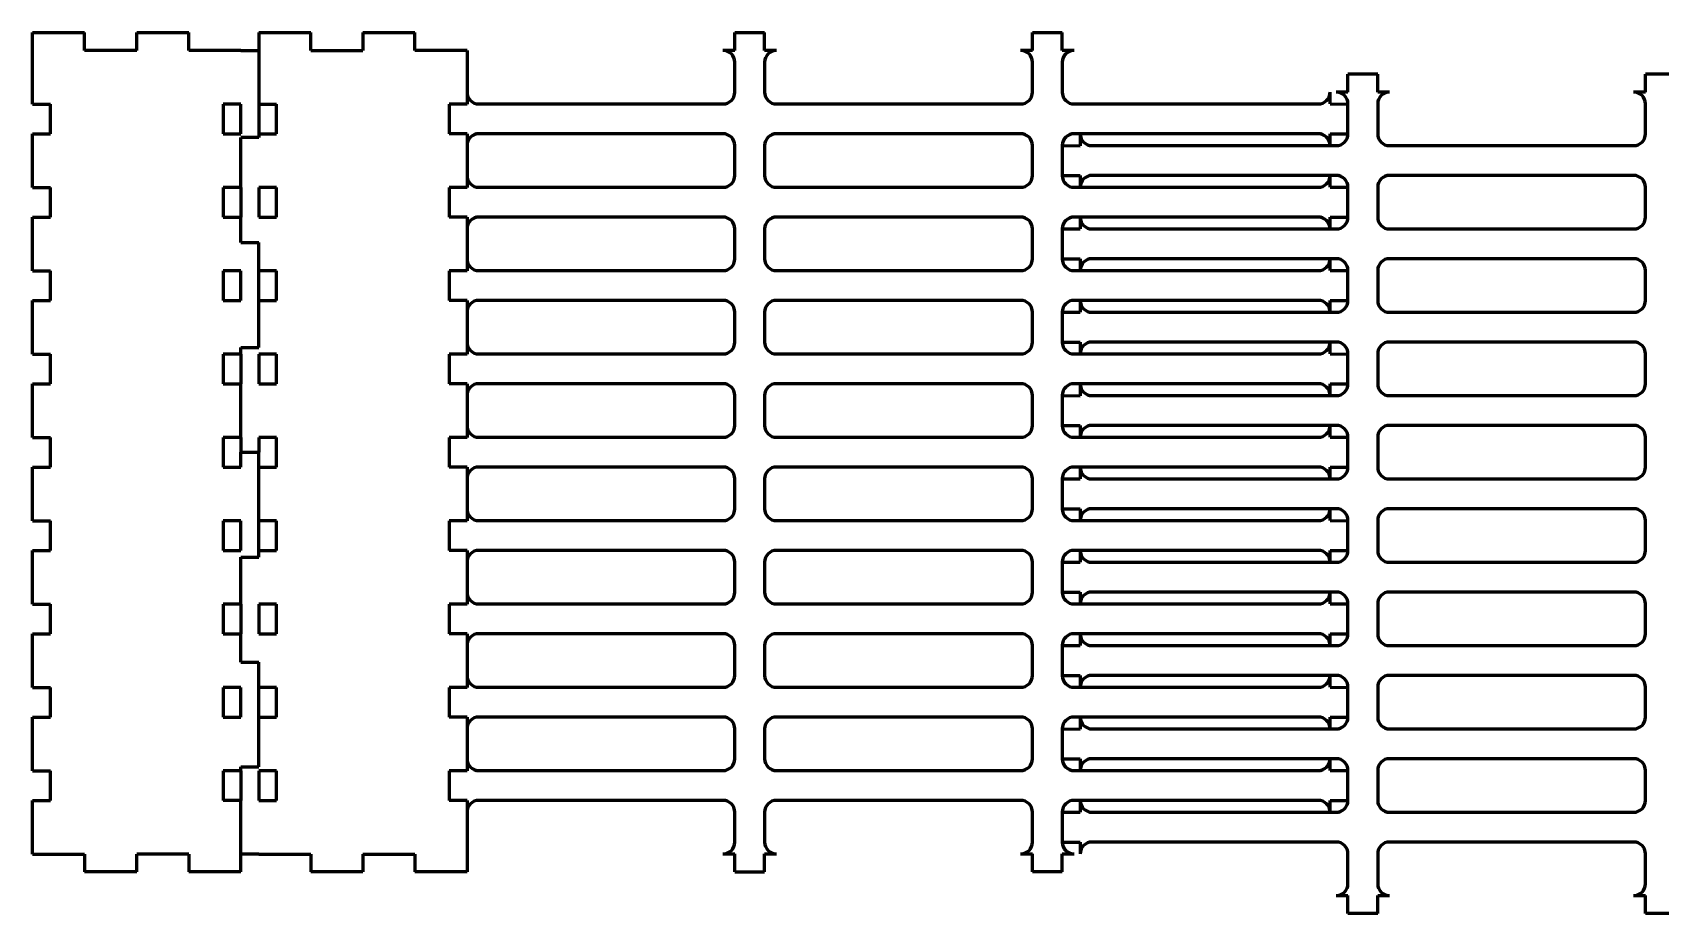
# Model space of a CAD drawing. Header units: millimetres. Extents: x -30 to 2296, y -1192 to 399.
# Drawn here: x 1226 to 1773, y -1185 to -889 of the extents above; entities that cross this region are included whole.
import ezdxf

# ---------------------------------------------------------------- set-up
doc = ezdxf.new("R2010")
doc.units = ezdxf.units.MM
doc.linetypes.add('K5LT_BASIC', pattern=[0])

msp = doc.modelspace()

# ---------------------------------------------------------------- linework, layer by layer
at = {"color": 143, "linetype": 'K5LT_BASIC', "lineweight": 60, "true_color": 0x33acca}
for p, q in [((1225.966, -889.53), (1243.466, -889.53)), ((1225.966, -913.53), (1225.966, -889.53)), ((1243.466, -895.53), (1243.466, -889.53)), ((1260.966, -895.53), (1260.966, -889.53)), ((1260.966, -889.53), (1278.466, -889.53)), ((1278.466, -895.53), (1278.466, -889.53)), ((1301.966, -889.53), (1319.466, -889.53)), ((1301.966, -889.53), (1301.966, -895.53)), ((1319.466, -895.53), (1319.466, -889.53)), ((1336.966, -889.53), (1354.466, -889.53)), ((1336.966, -889.53), (1336.966, -895.53)), ((1354.466, -895.53), (1354.466, -889.53)), ((1461.966, -895.496), (1461.966, -889.496)), ((1461.966, -889.496), (1471.966, -889.496)), ((1471.966, -895.496), (1471.966, -889.496)), ((1561.966, -895.496), (1561.966, -889.496)), ((1561.966, -889.496), (1571.966, -889.496)), ((1571.966, -895.496), (1571.966, -889.496)), ((1260.966, -895.53), (1243.466, -895.53)), ((1295.966, -895.53), (1278.466, -895.53)), ((1295.966, -895.53), (1301.966, -895.53)), ((1301.966, -895.53), (1301.966, -924.78)), ((1319.466, -895.53), (1336.966, -895.53)), ((1371.966, -895.53), (1354.466, -895.53)), ((1371.966, -895.53), (1371.966, -913.53)), ((1667.966, -909.496), (1667.966, -903.496)), ((1677.966, -903.496), (1667.966, -903.496)), ((1677.966, -909.496), (1677.966, -903.496)), ((1767.966, -909.496), (1767.966, -903.496)), ((1777.966, -903.496), (1767.966, -903.496)), ((1225.966, -913.53), (1231.966, -913.53)), ((1231.966, -923.53), (1231.966, -913.53)), ((1295.966, -913.53), (1289.966, -913.53)), ((1289.966, -913.53), (1289.966, -923.53)), ((1295.966, -923.53), (1295.966, -913.53)), ((1301.966, -913.53), (1307.966, -913.53)), ((1307.966, -923.53), (1307.966, -913.53)), ((1371.966, -913.53), (1365.966, -913.53)), ((1365.966, -913.53), (1365.966, -923.53)), ((1661.966, -913.496), (1667.966, -913.53)), ((1225.966, -923.53), (1231.966, -923.53)), ((1225.966, -941.53), (1225.966, -923.53)), ((1289.966, -923.53), (1295.966, -923.53)), ((1301.966, -923.53), (1307.966, -923.53)), ((1371.966, -923.53), (1365.966, -923.53)), ((1371.966, -923.53), (1371.966, -941.53)), ((1577.966, -923.496), (1577.966, -927.53)), ((1661.966, -923.496), (1667.966, -923.496)), ((1301.966, -924.78), (1295.966, -924.78)), ((1295.966, -941.53), (1295.966, -924.78)), ((1571.966, -927.496), (1577.966, -927.53)), ((1571.966, -937.496), (1577.966, -937.496)), ((1225.966, -941.53), (1231.966, -941.53)), ((1231.966, -951.53), (1231.966, -941.53)), ((1295.966, -941.53), (1289.966, -941.53)), ((1289.966, -941.53), (1289.966, -951.53)), ((1295.966, -941.53), (1295.966, -951.53)), ((1307.966, -941.53), (1301.966, -941.53)), ((1301.966, -941.53), (1301.966, -951.53)), ((1307.966, -951.53), (1307.966, -941.53)), ((1371.966, -941.53), (1365.966, -941.53)), ((1365.966, -941.53), (1365.966, -951.496)), ((1661.966, -941.496), (1667.966, -941.496)), ((1225.966, -951.53), (1231.966, -951.53)), ((1225.966, -969.53), (1225.966, -951.53)), ((1289.966, -951.53), (1295.966, -951.53)), ((1295.966, -960.03), (1295.966, -951.53)), ((1301.966, -951.53), (1307.966, -951.53)), ((1371.966, -951.53), (1365.966, -951.496)), ((1371.966, -951.53), (1371.966, -969.53)), ((1661.966, -951.496), (1667.966, -951.496)), ((1571.966, -955.496), (1577.966, -955.496)), ((1295.966, -960.03), (1301.966, -960.03)), ((1301.966, -995.28), (1301.966, -960.03)), ((1571.966, -965.496), (1577.966, -965.496)), ((1225.966, -969.53), (1231.966, -969.53)), ((1231.966, -979.53), (1231.966, -969.53)), ((1295.966, -969.53), (1289.966, -969.53)), ((1289.966, -969.53), (1289.966, -979.53)), ((1295.966, -979.53), (1295.966, -969.53)), ((1307.966, -969.53), (1301.966, -969.53)), ((1307.966, -979.53), (1307.966, -969.53)), ((1371.966, -969.53), (1365.966, -969.53)), ((1365.966, -969.53), (1365.966, -979.53)), ((1661.966, -969.496), (1667.966, -969.496)), ((1225.966, -979.53), (1231.966, -979.53)), ((1225.966, -997.53), (1225.966, -979.53)), ((1289.966, -979.53), (1295.966, -979.53)), ((1301.966, -979.53), (1307.966, -979.53)), ((1371.966, -979.53), (1365.966, -979.53)), ((1371.966, -979.53), (1371.966, -997.53)), ((1571.966, -983.496), (1577.966, -983.496)), ((1661.966, -979.496), (1667.966, -979.496)), ((1295.966, -995.28), (1301.966, -995.28)), ((1295.966, -997.53), (1295.966, -995.28)), ((1571.966, -993.496), (1577.966, -993.496)), ((1225.966, -997.53), (1231.966, -997.565)), ((1231.966, -1007.53), (1231.966, -997.565)), ((1295.966, -997.53), (1289.966, -997.53)), ((1289.966, -997.53), (1289.966, -1007.53)), ((1295.966, -997.53), (1295.966, -1007.53)), ((1307.966, -997.53), (1301.966, -997.53)), ((1301.966, -997.53), (1301.966, -1007.53)), ((1307.966, -1007.53), (1307.966, -997.53)), ((1371.966, -997.53), (1365.966, -997.53)), ((1365.966, -997.53), (1365.966, -1007.496)), ((1661.966, -997.496), (1667.966, -997.53)), ((1225.966, -1007.53), (1231.966, -1007.53)), ((1225.966, -1025.53), (1225.966, -1007.53)), ((1289.966, -1007.53), (1295.966, -1007.53)), ((1295.966, -1025.53), (1295.966, -1007.53)), ((1301.966, -1007.53), (1307.966, -1007.53)), ((1371.966, -1007.53), (1365.966, -1007.496)), ((1371.966, -1007.53), (1371.966, -1025.53)), ((1571.966, -1011.496), (1577.966, -1011.53)), ((1577.966, -1007.496), (1577.966, -1011.53)), ((1661.966, -1007.496), (1667.966, -1007.496)), ((1571.966, -1021.496), (1577.966, -1021.496)), ((1225.966, -1025.53), (1231.966, -1025.53)), ((1231.966, -1035.53), (1231.966, -1025.53)), ((1295.966, -1025.53), (1289.966, -1025.53)), ((1289.966, -1025.53), (1289.966, -1035.53)), ((1295.966, -1025.53), (1295.966, -1030.53)), ((1307.966, -1025.53), (1301.966, -1025.53)), ((1301.966, -1025.53), (1301.966, -1030.53)), ((1307.966, -1035.53), (1307.966, -1025.53)), ((1371.966, -1025.53), (1365.966, -1025.53)), ((1365.966, -1025.53), (1365.966, -1035.53)), ((1661.966, -1025.496), (1667.966, -1025.496)), ((1295.966, -1030.53), (1301.966, -1030.53)), ((1295.966, -1035.53), (1295.966, -1030.53)), ((1301.966, -1065.78), (1301.966, -1030.53)), ((1225.966, -1035.53), (1231.966, -1035.53)), ((1225.966, -1053.53), (1225.966, -1035.53)), ((1289.966, -1035.53), (1295.966, -1035.53)), ((1301.966, -1035.53), (1307.966, -1035.53)), ((1371.966, -1035.53), (1365.966, -1035.53)), ((1371.966, -1035.53), (1371.966, -1053.53)), ((1661.966, -1035.496), (1667.966, -1035.496)), ((1571.966, -1039.496), (1577.966, -1039.496)), ((1571.966, -1049.496), (1577.966, -1049.496)), ((1225.966, -1053.53), (1231.966, -1053.565)), ((1231.966, -1063.53), (1231.966, -1053.565)), ((1295.966, -1053.53), (1289.966, -1053.53)), ((1289.966, -1053.53), (1289.966, -1063.53)), ((1295.966, -1063.53), (1295.966, -1053.53)), ((1307.966, -1053.53), (1301.966, -1053.53)), ((1307.966, -1063.53), (1307.966, -1053.53)), ((1371.966, -1053.53), (1365.966, -1053.53)), ((1365.966, -1053.53), (1365.966, -1063.496)), ((1661.966, -1053.496), (1667.966, -1053.53)), ((1225.966, -1063.53), (1231.966, -1063.53)), ((1225.966, -1081.53), (1225.966, -1063.53)), ((1289.966, -1063.53), (1295.966, -1063.53)), ((1295.966, -1065.78), (1301.966, -1065.78)), ((1295.966, -1081.53), (1295.966, -1065.78)), ((1301.966, -1063.53), (1307.966, -1063.53)), ((1371.966, -1063.53), (1365.966, -1063.496)), ((1371.966, -1063.53), (1371.966, -1081.53)), ((1661.966, -1063.496), (1667.966, -1063.496)), ((1571.966, -1067.496), (1577.966, -1067.496)), ((1571.966, -1067.496), (1577.966, -1067.496)), ((1571.966, -1077.496), (1577.966, -1077.496)), ((1571.966, -1077.496), (1577.966, -1077.496)), ((1225.966, -1081.53), (1231.966, -1081.53)), ((1231.966, -1091.53), (1231.966, -1081.53)), ((1295.966, -1081.53), (1289.966, -1081.53)), ((1289.966, -1081.53), (1289.966, -1091.53)), ((1295.966, -1081.53), (1295.966, -1091.53)), ((1307.966, -1081.53), (1301.966, -1081.53)), ((1301.966, -1081.53), (1301.966, -1091.53)), ((1307.966, -1091.53), (1307.966, -1081.53)), ((1371.966, -1081.53), (1365.966, -1081.53)), ((1365.966, -1081.53), (1365.966, -1091.53)), ((1661.966, -1081.496), (1667.966, -1081.496)), ((1225.966, -1091.53), (1231.966, -1091.53)), ((1225.966, -1109.53), (1225.966, -1091.53)), ((1289.966, -1091.53), (1295.966, -1091.53)), ((1295.966, -1101.03), (1295.966, -1091.53)), ((1301.966, -1091.53), (1307.966, -1091.53)), ((1371.966, -1091.53), (1365.966, -1091.53)), ((1371.966, -1091.53), (1371.966, -1109.53)), ((1661.966, -1091.496), (1667.966, -1091.496)), ((1571.966, -1095.496), (1577.966, -1095.496)), ((1571.966, -1095.496), (1577.966, -1095.496)), ((1295.966, -1101.03), (1301.966, -1101.03)), ((1301.966, -1136.28), (1301.966, -1101.03)), ((1225.966, -1109.53), (1231.966, -1109.565)), ((1231.966, -1119.53), (1231.966, -1109.565)), ((1295.966, -1109.53), (1289.966, -1109.53)), ((1289.966, -1109.53), (1289.966, -1119.53)), ((1295.966, -1119.53), (1295.966, -1109.53)), ((1307.966, -1109.53), (1301.966, -1109.53)), ((1307.966, -1119.53), (1307.966, -1109.53)), ((1371.966, -1109.53), (1365.966, -1109.53)), ((1365.966, -1109.53), (1365.966, -1119.53)), ((1571.966, -1105.496), (1577.966, -1105.496)), ((1571.966, -1105.496), (1577.966, -1105.496)), ((1661.966, -1109.496), (1667.966, -1109.53)), ((1225.966, -1119.53), (1231.966, -1119.53)), ((1225.966, -1137.53), (1225.966, -1119.53)), ((1289.966, -1119.53), (1295.966, -1119.53)), ((1301.966, -1119.53), (1307.966, -1119.53)), ((1371.966, -1119.53), (1365.966, -1119.53)), ((1371.966, -1119.53), (1371.966, -1137.53)), ((1577.966, -1119.496), (1577.966, -1123.53)), ((1661.966, -1119.496), (1667.966, -1119.496)), ((1571.966, -1123.496), (1577.966, -1123.53)), ((1571.966, -1123.496), (1577.966, -1123.53)), ((1225.966, -1137.53), (1231.966, -1137.53)), ((1231.966, -1147.53), (1231.966, -1137.53)), ((1295.966, -1137.53), (1289.966, -1137.53)), ((1289.966, -1137.53), (1289.966, -1147.53)), ((1295.966, -1136.28), (1301.966, -1136.28)), ((1295.966, -1137.53), (1295.966, -1136.28)), ((1295.966, -1137.53), (1295.966, -1147.53)), ((1307.966, -1137.53), (1301.966, -1137.53)), ((1301.966, -1137.53), (1301.966, -1147.53)), ((1307.966, -1147.53), (1307.966, -1137.53)), ((1371.966, -1137.53), (1365.966, -1137.53)), ((1365.966, -1137.53), (1365.966, -1147.53)), ((1571.966, -1133.496), (1577.966, -1133.496)), ((1571.966, -1133.496), (1577.966, -1133.496)), ((1661.966, -1137.496), (1667.966, -1137.496)), ((1225.966, -1165.53), (1225.966, -1147.53)), ((1225.966, -1147.53), (1231.966, -1147.53)), ((1295.966, -1147.53), (1289.966, -1147.53)), ((1295.966, -1171.53), (1295.966, -1147.53)), ((1301.966, -1147.53), (1307.966, -1147.53)), ((1371.966, -1147.53), (1365.966, -1147.53)), ((1371.966, -1147.53), (1371.966, -1171.53)), ((1661.966, -1147.496), (1667.966, -1147.496)), ((1571.966, -1151.496), (1577.966, -1151.496)), ((1571.966, -1151.496), (1577.966, -1151.496)), ((1571.966, -1161.496), (1577.966, -1161.496)), ((1571.966, -1161.496), (1577.966, -1161.496)), ((1225.966, -1165.53), (1243.466, -1165.53)), ((1243.466, -1165.53), (1243.466, -1171.53)), ((1260.966, -1171.53), (1260.966, -1165.53)), ((1278.466, -1165.53), (1260.966, -1165.53)), ((1278.466, -1165.53), (1278.466, -1171.53)), ((1301.966, -1165.53), (1295.966, -1165.53)), ((1301.966, -1165.53), (1319.466, -1165.53)), ((1319.466, -1165.53), (1319.466, -1171.53)), ((1336.966, -1165.53), (1336.966, -1171.53)), ((1336.966, -1165.53), (1354.466, -1165.53)), ((1354.466, -1165.53), (1354.466, -1171.53)), ((1461.966, -1171.496), (1461.966, -1165.496)), ((1471.966, -1171.496), (1471.966, -1165.496)), ((1561.966, -1171.496), (1561.966, -1165.496)), ((1561.966, -1171.496), (1561.966, -1165.496)), ((1571.966, -1171.496), (1571.966, -1165.496)), ((1571.966, -1171.496), (1571.966, -1165.496)), ((1260.966, -1171.53), (1243.466, -1171.53)), ((1295.966, -1171.53), (1278.466, -1171.53)), ((1336.966, -1171.53), (1319.466, -1171.53)), ((1371.966, -1171.53), (1354.466, -1171.53)), ((1461.966, -1171.496), (1471.966, -1171.496)), ((1571.966, -1171.496), (1561.966, -1171.496)), ((1667.966, -1185.496), (1667.966, -1179.496)), ((1677.966, -1185.496), (1677.966, -1179.496)), ((1767.966, -1185.496), (1767.966, -1179.496)), ((1767.966, -1185.496), (1767.966, -1179.496)), ((1677.966, -1185.496), (1667.966, -1185.496)), ((1777.966, -1185.496), (1767.966, -1185.496))]:
    msp.add_line(p, q, dxfattribs=at)
for points in [[(1461.966, -895.496), (1457.966, -895.496)], [(1475.966, -895.496), (1471.966, -895.496)], [(1561.966, -895.496), (1557.966, -895.496)], [(1575.966, -895.496), (1571.966, -895.496)], [(1461.966, -909.496), (1461.966, -899.496)], [(1471.966, -899.496), (1471.966, -909.496)], [(1561.966, -909.496), (1561.966, -899.496)], [(1571.966, -899.496), (1571.966, -909.496)], [(1661.966, -913.496), (1661.966, -909.496)], [(1667.966, -909.496), (1663.966, -909.496)], [(1681.966, -909.496), (1677.966, -909.496)], [(1767.966, -909.496), (1763.966, -909.496)], [(1375.966, -913.496), (1457.966, -913.496)], [(1475.966, -913.496), (1557.966, -913.496)], [(1575.966, -913.496), (1657.966, -913.496)], [(1667.966, -923.496), (1667.966, -913.496)], [(1677.966, -913.496), (1677.966, -923.496)], [(1767.966, -923.496), (1767.966, -913.496)], [(1457.966, -923.496), (1375.966, -923.496)], [(1557.966, -923.496), (1475.966, -923.496)], [(1657.966, -923.496), (1575.966, -923.496)], [(1661.966, -927.496), (1661.966, -923.496)], [(1461.966, -937.496), (1461.966, -927.496)], [(1471.966, -927.496), (1471.966, -937.496)], [(1561.966, -937.496), (1561.966, -927.496)], [(1571.966, -927.496), (1571.966, -937.496)], [(1581.966, -927.496), (1663.966, -927.496)], [(1681.966, -927.496), (1763.966, -927.496)], [(1577.966, -937.496), (1577.966, -941.496)], [(1663.966, -937.496), (1581.966, -937.496)], [(1661.966, -941.496), (1661.966, -937.496)], [(1763.966, -937.496), (1681.966, -937.496)], [(1375.966, -941.496), (1457.966, -941.496)], [(1475.966, -941.496), (1557.966, -941.496)], [(1575.966, -941.496), (1657.966, -941.496)], [(1667.966, -951.496), (1667.966, -941.496)], [(1677.966, -941.496), (1677.966, -951.496)], [(1767.966, -951.496), (1767.966, -941.496)], [(1457.966, -951.496), (1375.966, -951.496)], [(1557.966, -951.496), (1475.966, -951.496)], [(1657.966, -951.496), (1575.966, -951.496)], [(1577.966, -951.496), (1577.966, -955.496)], [(1661.966, -955.496), (1661.966, -951.496)], [(1461.966, -965.496), (1461.966, -955.496)], [(1471.966, -955.496), (1471.966, -965.496)], [(1561.966, -965.496), (1561.966, -955.496)], [(1571.966, -955.496), (1571.966, -965.496)], [(1581.966, -955.496), (1663.966, -955.496)], [(1681.966, -955.496), (1763.966, -955.496)], [(1577.966, -965.496), (1577.966, -969.496)], [(1663.966, -965.496), (1581.966, -965.496)], [(1661.966, -969.496), (1661.966, -965.496)], [(1763.966, -965.496), (1681.966, -965.496)], [(1375.966, -969.496), (1457.966, -969.496)], [(1475.966, -969.496), (1557.966, -969.496)], [(1575.966, -969.496), (1657.966, -969.496)], [(1667.966, -979.496), (1667.966, -969.496)], [(1677.966, -969.496), (1677.966, -979.496)], [(1767.966, -979.496), (1767.966, -969.496)], [(1457.966, -979.496), (1375.966, -979.496)], [(1461.966, -993.496), (1461.966, -983.496)], [(1471.966, -983.496), (1471.966, -993.496)], [(1557.966, -979.496), (1475.966, -979.496)], [(1561.966, -993.496), (1561.966, -983.496)], [(1571.966, -983.496), (1571.966, -993.496)], [(1657.966, -979.496), (1575.966, -979.496)], [(1577.966, -979.496), (1577.966, -983.496)], [(1581.966, -983.496), (1663.966, -983.496)], [(1661.966, -983.496), (1661.966, -979.496)], [(1681.966, -983.496), (1763.966, -983.496)], [(1577.966, -993.496), (1577.966, -997.496)], [(1663.966, -993.496), (1581.966, -993.496)], [(1661.966, -997.496), (1661.966, -993.496)], [(1763.966, -993.496), (1681.966, -993.496)], [(1375.966, -997.496), (1457.966, -997.496)], [(1475.966, -997.496), (1557.966, -997.496)], [(1575.966, -997.496), (1657.966, -997.496)], [(1667.966, -1007.496), (1667.966, -997.496)], [(1677.966, -997.496), (1677.966, -1007.496)], [(1767.966, -1007.496), (1767.966, -997.496)], [(1457.966, -1007.496), (1375.966, -1007.496)], [(1461.966, -1021.496), (1461.966, -1011.496)], [(1471.966, -1011.496), (1471.966, -1021.496)], [(1557.966, -1007.496), (1475.966, -1007.496)], [(1561.966, -1021.496), (1561.966, -1011.496)], [(1571.966, -1011.496), (1571.966, -1021.496)], [(1657.966, -1007.496), (1575.966, -1007.496)], [(1581.966, -1011.496), (1663.966, -1011.496)], [(1661.966, -1011.496), (1661.966, -1007.496)], [(1681.966, -1011.496), (1763.966, -1011.496)], [(1577.966, -1021.496), (1577.966, -1025.496)], [(1663.966, -1021.496), (1581.966, -1021.496)], [(1661.966, -1025.496), (1661.966, -1021.496)], [(1763.966, -1021.496), (1681.966, -1021.496)], [(1375.966, -1025.496), (1457.966, -1025.496)], [(1475.966, -1025.496), (1557.966, -1025.496)], [(1575.966, -1025.496), (1657.966, -1025.496)], [(1667.966, -1035.496), (1667.966, -1025.496)], [(1677.966, -1025.496), (1677.966, -1035.496)], [(1767.966, -1035.496), (1767.966, -1025.496)], [(1457.966, -1035.496), (1375.966, -1035.496)], [(1557.966, -1035.496), (1475.966, -1035.496)], [(1657.966, -1035.496), (1575.966, -1035.496)], [(1577.966, -1035.496), (1577.966, -1039.496)], [(1661.966, -1039.496), (1661.966, -1035.496)], [(1461.966, -1049.496), (1461.966, -1039.496)], [(1471.966, -1039.496), (1471.966, -1049.496)], [(1561.966, -1049.496), (1561.966, -1039.496)], [(1571.966, -1039.496), (1571.966, -1049.496)], [(1581.966, -1039.496), (1663.966, -1039.496)], [(1681.966, -1039.496), (1763.966, -1039.496)], [(1577.966, -1049.496), (1577.966, -1053.496)], [(1663.966, -1049.496), (1581.966, -1049.496)], [(1661.966, -1053.496), (1661.966, -1049.496)], [(1763.966, -1049.496), (1681.966, -1049.496)], [(1375.966, -1053.496), (1457.966, -1053.496)], [(1475.966, -1053.496), (1557.966, -1053.496)], [(1575.966, -1053.496), (1657.966, -1053.496)], [(1667.966, -1063.496), (1667.966, -1053.496)], [(1677.966, -1053.496), (1677.966, -1063.496)], [(1767.966, -1063.496), (1767.966, -1053.496)], [(1457.966, -1063.496), (1375.966, -1063.496)], [(1557.966, -1063.496), (1475.966, -1063.496)], [(1657.966, -1063.496), (1575.966, -1063.496)], [(1577.966, -1063.496), (1577.966, -1067.496)], [(1661.966, -1067.496), (1661.966, -1063.496)], [(1461.966, -1077.496), (1461.966, -1067.496)], [(1471.966, -1067.496), (1471.966, -1077.496)], [(1561.966, -1077.496), (1561.966, -1067.496)], [(1571.966, -1067.496), (1571.966, -1077.496)], [(1581.966, -1067.496), (1663.966, -1067.496)], [(1681.966, -1067.496), (1763.966, -1067.496)], [(1577.966, -1077.496), (1577.966, -1081.496)], [(1663.966, -1077.496), (1581.966, -1077.496)], [(1661.966, -1081.496), (1661.966, -1077.496)], [(1763.966, -1077.496), (1681.966, -1077.496)], [(1375.966, -1081.496), (1457.966, -1081.496)], [(1475.966, -1081.496), (1557.966, -1081.496)], [(1575.966, -1081.496), (1657.966, -1081.496)], [(1667.966, -1091.496), (1667.966, -1081.496)], [(1677.966, -1081.496), (1677.966, -1091.496)], [(1767.966, -1091.496), (1767.966, -1081.496)], [(1457.966, -1091.496), (1375.966, -1091.496)], [(1557.966, -1091.496), (1475.966, -1091.496)], [(1657.966, -1091.496), (1575.966, -1091.496)], [(1577.966, -1091.496), (1577.966, -1095.496)], [(1661.966, -1095.496), (1661.966, -1091.496)], [(1461.966, -1105.496), (1461.966, -1095.496)], [(1471.966, -1095.496), (1471.966, -1105.496)], [(1561.966, -1105.496), (1561.966, -1095.496)], [(1571.966, -1095.496), (1571.966, -1105.496)], [(1581.966, -1095.496), (1663.966, -1095.496)], [(1681.966, -1095.496), (1763.966, -1095.496)], [(1375.966, -1109.496), (1457.966, -1109.496)], [(1475.966, -1109.496), (1557.966, -1109.496)], [(1575.966, -1109.496), (1657.966, -1109.496)], [(1577.966, -1105.496), (1577.966, -1109.496)], [(1663.966, -1105.496), (1581.966, -1105.496)], [(1661.966, -1109.496), (1661.966, -1105.496)], [(1667.966, -1119.496), (1667.966, -1109.496)], [(1677.966, -1109.496), (1677.966, -1119.496)], [(1763.966, -1105.496), (1681.966, -1105.496)], [(1767.966, -1119.496), (1767.966, -1109.496)], [(1457.966, -1119.496), (1375.966, -1119.496)], [(1557.966, -1119.496), (1475.966, -1119.496)], [(1657.966, -1119.496), (1575.966, -1119.496)], [(1661.966, -1123.496), (1661.966, -1119.496)], [(1461.966, -1133.496), (1461.966, -1123.496)], [(1471.966, -1123.496), (1471.966, -1133.496)], [(1561.966, -1133.496), (1561.966, -1123.496)], [(1571.966, -1123.496), (1571.966, -1133.496)], [(1581.966, -1123.496), (1663.966, -1123.496)], [(1681.966, -1123.496), (1763.966, -1123.496)], [(1375.966, -1137.496), (1457.966, -1137.496)], [(1475.966, -1137.496), (1557.966, -1137.496)], [(1575.966, -1137.496), (1657.966, -1137.496)], [(1577.966, -1133.496), (1577.966, -1137.496)], [(1663.966, -1133.496), (1581.966, -1133.496)], [(1661.966, -1137.496), (1661.966, -1133.496)], [(1667.966, -1147.496), (1667.966, -1137.496)], [(1677.966, -1137.496), (1677.966, -1147.496)], [(1763.966, -1133.496), (1681.966, -1133.496)], [(1767.966, -1147.496), (1767.966, -1137.496)], [(1457.966, -1147.496), (1375.966, -1147.496)], [(1557.966, -1147.496), (1475.966, -1147.496)], [(1657.966, -1147.496), (1575.966, -1147.496)], [(1577.966, -1147.496), (1577.966, -1151.496)], [(1661.966, -1151.496), (1661.966, -1147.496)], [(1461.966, -1161.496), (1461.966, -1151.496)], [(1471.966, -1151.496), (1471.966, -1161.496)], [(1561.966, -1161.496), (1561.966, -1151.496)], [(1571.966, -1151.496), (1571.966, -1161.496)], [(1581.966, -1151.496), (1663.966, -1151.496)], [(1681.966, -1151.496), (1763.966, -1151.496)], [(1577.966, -1161.496), (1577.966, -1165.496)], [(1663.966, -1161.496), (1581.966, -1161.496)], [(1763.966, -1161.496), (1681.966, -1161.496)], [(1457.966, -1165.496), (1461.966, -1165.496)], [(1471.966, -1165.496), (1475.966, -1165.496)], [(1557.966, -1165.496), (1561.966, -1165.496)], [(1571.966, -1165.496), (1575.966, -1165.496)], [(1667.966, -1175.496), (1667.966, -1165.496)], [(1677.966, -1165.496), (1677.966, -1175.496)], [(1767.966, -1175.496), (1767.966, -1165.496)], [(1663.966, -1179.496), (1667.966, -1179.496)], [(1677.966, -1179.496), (1681.966, -1179.496)], [(1763.966, -1179.496), (1767.966, -1179.496)]]:
    msp.add_lwpolyline(points, dxfattribs=at)
for centre, start, end in [((1457.966, -899.496), 0, 90), ((1475.966, -899.496), 90, 180), ((1557.966, -899.496), 0, 90), ((1575.966, -899.496), 90, 180), ((1375.966, -909.496), 180, 270), ((1457.966, -909.496), 270, 0), ((1475.966, -909.496), 180, 270), ((1557.966, -909.496), 270, 0), ((1575.966, -909.496), 180, 270), ((1657.966, -909.496), 270, 0), ((1663.966, -913.496), 0, 90), ((1681.966, -913.496), 90, 180), ((1763.966, -913.496), 0, 90), ((1375.966, -927.496), 90, 180), ((1457.966, -927.496), 0, 90), ((1475.966, -927.496), 90, 180), ((1557.966, -927.496), 0, 90), ((1575.966, -927.496), 90, 180), ((1581.966, -923.496), 180, 270), ((1657.966, -927.496), 0, 90), ((1663.966, -923.496), 270, 0), ((1681.966, -923.496), 180, 270), ((1763.966, -923.496), 270, 0), ((1375.966, -937.496), 180, 270), ((1457.966, -937.496), 270, 0), ((1475.966, -937.496), 180, 270), ((1557.966, -937.496), 270, 0), ((1575.966, -937.496), 180, 270), ((1581.966, -941.496), 90, 180), ((1657.966, -937.496), 270, 0), ((1663.966, -941.496), 0, 90), ((1681.966, -941.496), 90, 180), ((1763.966, -941.496), 0, 90), ((1375.966, -955.496), 90, 180), ((1457.966, -955.496), 0, 90), ((1475.966, -955.496), 90, 180), ((1557.966, -955.496), 0, 90), ((1575.966, -955.496), 90, 180), ((1581.966, -951.496), 180, 270), ((1657.966, -955.496), 0, 90), ((1663.966, -951.496), 270, 0), ((1681.966, -951.496), 180, 270), ((1763.966, -951.496), 270, 0), ((1375.966, -965.496), 180, 270), ((1457.966, -965.496), 270, 0), ((1475.966, -965.496), 180, 270), ((1557.966, -965.496), 270, 0), ((1575.966, -965.496), 180, 270), ((1581.966, -969.496), 90, 180), ((1657.966, -965.496), 270, 0), ((1663.966, -969.496), 0, 90), ((1681.966, -969.496), 90, 180), ((1763.966, -969.496), 0, 90), ((1375.966, -983.496), 90, 180), ((1457.966, -983.496), 0, 90), ((1475.966, -983.496), 90, 180), ((1557.966, -983.496), 0, 90), ((1575.966, -983.496), 90, 180), ((1581.966, -979.496), 180, 270), ((1657.966, -983.496), 0, 90), ((1663.966, -979.496), 270, 0), ((1681.966, -979.496), 180, 270), ((1763.966, -979.496), 270, 0), ((1375.966, -993.496), 180, 270), ((1457.966, -993.496), 270, 0), ((1475.966, -993.496), 180, 270), ((1557.966, -993.496), 270, 0), ((1575.966, -993.496), 180, 270), ((1581.966, -997.496), 90, 180), ((1657.966, -993.496), 270, 0), ((1663.966, -997.496), 0, 90), ((1681.966, -997.496), 90, 180), ((1763.966, -997.496), 0, 90), ((1375.966, -1011.496), 90, 180), ((1457.966, -1011.496), 0, 90), ((1475.966, -1011.496), 90, 180), ((1557.966, -1011.496), 0, 90), ((1575.966, -1011.496), 90, 180), ((1581.966, -1007.496), 180, 270), ((1657.966, -1011.496), 0, 90), ((1663.966, -1007.496), 270, 0), ((1681.966, -1007.496), 180, 270), ((1763.966, -1007.496), 270, 0), ((1375.966, -1021.496), 180, 270), ((1457.966, -1021.496), 270, 0), ((1475.966, -1021.496), 180, 270), ((1557.966, -1021.496), 270, 0), ((1575.966, -1021.496), 180, 270), ((1581.966, -1025.496), 90, 180), ((1657.966, -1021.496), 270, 0), ((1663.966, -1025.496), 0, 90), ((1681.966, -1025.496), 90, 180), ((1763.966, -1025.496), 0, 90), ((1375.966, -1039.496), 90, 180), ((1457.966, -1039.496), 0, 90), ((1475.966, -1039.496), 90, 180), ((1557.966, -1039.496), 0, 90), ((1575.966, -1039.496), 90, 180), ((1581.966, -1035.496), 180, 270), ((1657.966, -1039.496), 0, 90), ((1663.966, -1035.496), 270, 0), ((1681.966, -1035.496), 180, 270), ((1763.966, -1035.496), 270, 0), ((1375.966, -1049.496), 180, 270), ((1457.966, -1049.496), 270, 0), ((1475.966, -1049.496), 180, 270), ((1557.966, -1049.496), 270, 0), ((1575.966, -1049.496), 180, 270), ((1581.966, -1053.496), 90, 180), ((1657.966, -1049.496), 270, 0), ((1663.966, -1053.496), 0, 90), ((1681.966, -1053.496), 90, 180), ((1763.966, -1053.496), 0, 90), ((1375.966, -1067.496), 90, 180), ((1457.966, -1067.496), 0, 90), ((1475.966, -1067.496), 90, 180), ((1557.966, -1067.496), 0, 90), ((1575.966, -1067.496), 90, 180), ((1581.966, -1063.496), 180, 270), ((1657.966, -1067.496), 0, 90), ((1663.966, -1063.496), 270, 0), ((1681.966, -1063.496), 180, 270), ((1763.966, -1063.496), 270, 0), ((1375.966, -1077.496), 180, 270), ((1457.966, -1077.496), 270, 0), ((1475.966, -1077.496), 180, 270), ((1557.966, -1077.496), 270, 0), ((1575.966, -1077.496), 180, 270), ((1581.966, -1081.496), 90, 180), ((1657.966, -1077.496), 270, 0), ((1663.966, -1081.496), 0, 90), ((1681.966, -1081.496), 90, 180), ((1763.966, -1081.496), 0, 90), ((1375.966, -1095.496), 90, 180), ((1457.966, -1095.496), 0, 90), ((1475.966, -1095.496), 90, 180), ((1557.966, -1095.496), 0, 90), ((1575.966, -1095.496), 90, 180), ((1581.966, -1091.496), 180, 270), ((1657.966, -1095.496), 0, 90), ((1663.966, -1091.496), 270, 0), ((1681.966, -1091.496), 180, 270), ((1763.966, -1091.496), 270, 0), ((1375.966, -1105.496), 180, 270), ((1457.966, -1105.496), 270, 0), ((1475.966, -1105.496), 180, 270), ((1557.966, -1105.496), 270, 0), ((1575.966, -1105.496), 180, 270), ((1581.966, -1109.496), 90, 180), ((1657.966, -1105.496), 270, 0), ((1663.966, -1109.496), 0, 90), ((1681.966, -1109.496), 90, 180), ((1763.966, -1109.496), 0, 90), ((1375.966, -1123.496), 90, 180), ((1457.966, -1123.496), 0, 90), ((1475.966, -1123.496), 90, 180), ((1557.966, -1123.496), 0, 90), ((1575.966, -1123.496), 90, 180), ((1575.966, -1123.496), 90, 180), ((1581.966, -1119.496), 180, 270), ((1657.966, -1123.496), 0, 90), ((1657.966, -1123.496), 0, 90), ((1663.966, -1119.496), 270, 0), ((1681.966, -1119.496), 180, 270), ((1763.966, -1119.496), 270, 0), ((1375.966, -1133.496), 180, 270), ((1457.966, -1133.496), 270, 0), ((1475.966, -1133.496), 180, 270), ((1557.966, -1133.496), 270, 0), ((1575.966, -1133.496), 180, 270), ((1575.966, -1133.496), 180, 270), ((1581.966, -1137.496), 90, 180), ((1657.966, -1133.496), 270, 0), ((1657.966, -1133.496), 270, 0), ((1663.966, -1137.496), 0, 90), ((1681.966, -1137.496), 90, 180), ((1763.966, -1137.496), 0, 90), ((1375.966, -1151.496), 90, 180), ((1457.966, -1151.496), 0, 90), ((1475.966, -1151.496), 90, 180), ((1557.966, -1151.496), 0, 90), ((1575.966, -1151.496), 90, 180), ((1581.966, -1147.496), 180, 270), ((1657.966, -1151.496), 0, 90), ((1663.966, -1147.496), 270, 0), ((1681.966, -1147.496), 180, 270), ((1763.966, -1147.496), 270, 0), ((1457.966, -1161.496), 270, 0), ((1475.966, -1161.496), 180, 270), ((1557.966, -1161.496), 270, 0), ((1575.966, -1161.496), 180, 270), ((1581.966, -1165.496), 90, 180), ((1663.966, -1165.496), 0, 90), ((1681.966, -1165.496), 90, 180), ((1763.966, -1165.496), 0, 90), ((1663.966, -1175.496), 270, 0), ((1681.966, -1175.496), 180, 270), ((1763.966, -1175.496), 270, 0)]:
    msp.add_arc(centre, 4, start, end, dxfattribs=at)

doc.saveas('drawing.dxf')
